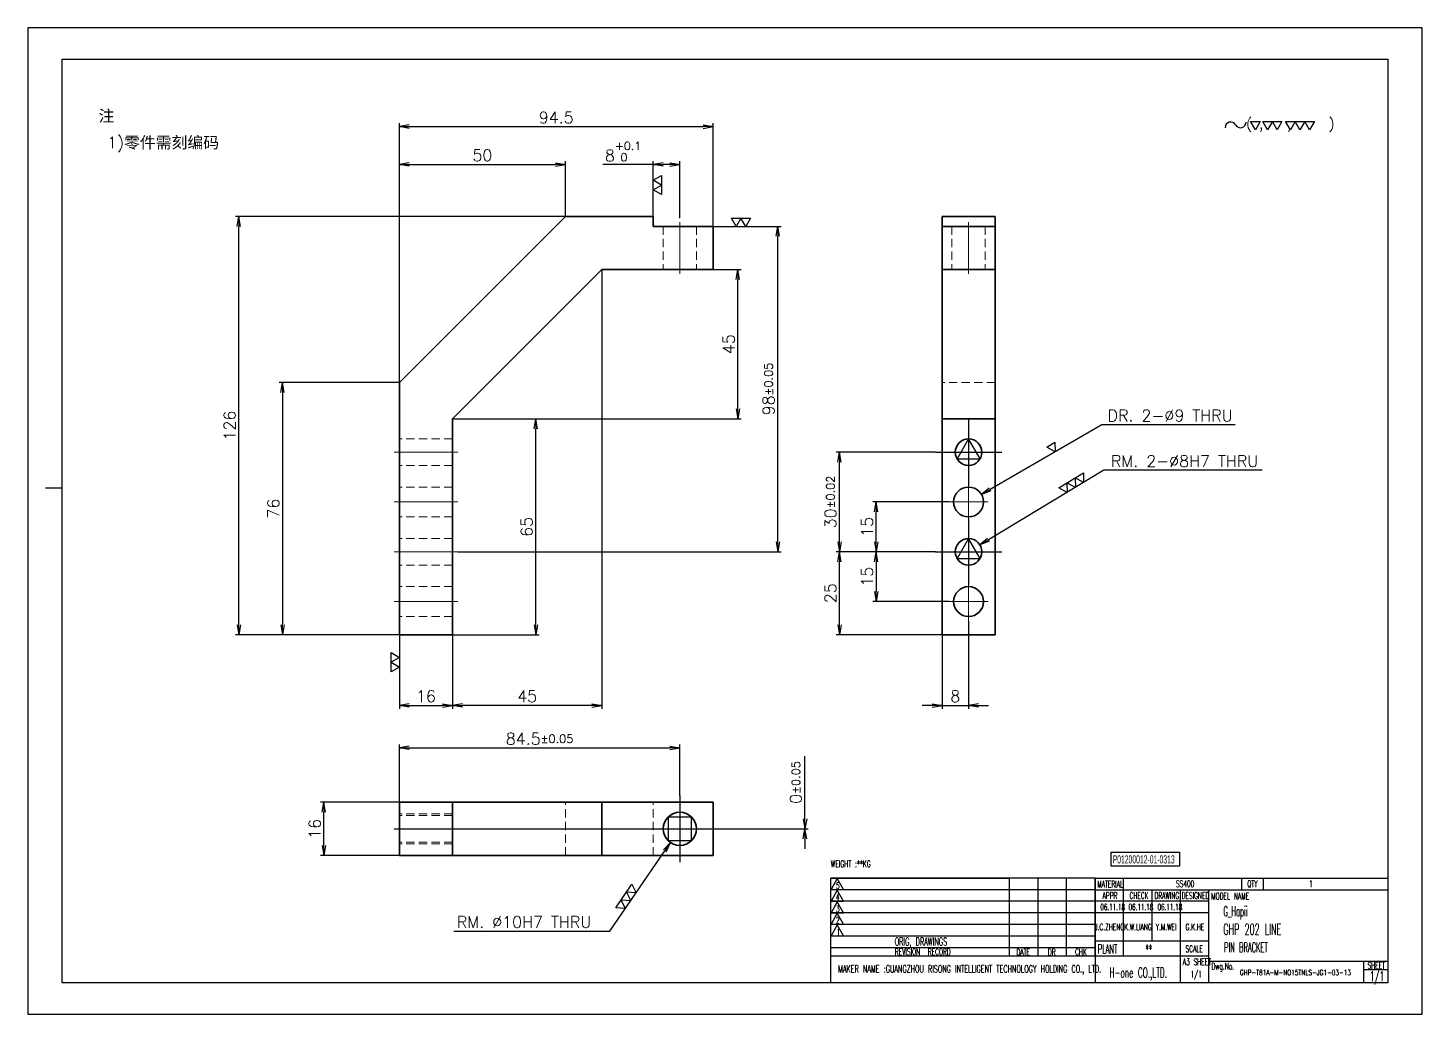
# Model space of a CAD drawing. Header units: millimetres. Extents: x 7914 to 16415, y -883 to 305.
# Drawn here: x 15733.4 to 16153.4, y -882.1 to -585.1 of the extents above; entities that cross this region are included whole.
import ezdxf
from ezdxf.enums import TextEntityAlignment as Align

# ---------------------------------------------------------------- set-up
doc = ezdxf.new("R2010")
doc.units = ezdxf.units.MM
doc.linetypes.add('CENTER-HOKUTO', pattern=[23, 20, -1, 1, -1])
doc.linetypes.add('HIDDEN-HOKUTO', pattern=[3.8, 2.5, -1.3])
doc.layers.add('AM_7', color=2, linetype='CENTER-HOKUTO', lineweight=30)
doc.layers.add('AM_HID', color=1, linetype='HIDDEN-HOKUTO', lineweight=25)
doc.layers.add('title_frame', color=7, linetype='Continuous')
doc.layers.add('word_dim', color=253, linetype='Continuous')
doc.styles.add('MX_NOTE_STANDARD', font='txt.shx', dxfattribs={"bigfont": 'bigfont.shx'})
doc.styles.get("Standard").update_dxf_attribs({"font": 'romans.shx', "bigfont": 'bigfont.shx'})
doc.dimstyles.new('RS1-1', dxfattribs={"dimtxt": 3.5, "dimasz": 3, "dimexe": 1, "dimexo": 0, "dimgap": 1, "dimtad": 3, "dimdsep": 46, "dimtxsty": 'Standard', "dimblk1": 'OPEN', "dimblk2": 'OPEN', "dimsah": 1, "dimcen": 0, "dimclrd": 256, "dimclre": 256, "dimclrt": 3, "dimazin": 2, "dimtfac": 1, "dimtmove": 0, "dimatfit": 3, "dimldrblk": 'OPEN', "dimfxl": 0, "dimtolj": 1, "dimtzin": 0, "dimarcsym": 0})

# ---------------------------------------------------------------- blocks, each defined once
blk = doc.blocks.new('A$C404331B6')
at = {"layer": 'title_frame'}
for p, q in [((0, -31.5), (0, 0)), ((0, 0), (53.9, 0)), ((79.62, 0), (0, 0)), ((53.9, -23.5), (53.9, 0)), ((62.48, -23.5), (62.48, 0)), ((62.48, -23.5), (62.48, 0)), ((71.05, -23.5), (71.05, 0)), ((71.05, -23.5), (71.05, 0)), ((79.62, 0), (79.62, -31.5)), ((79.62, 0), (167.83, 0)), ((88.2, -23.5), (88.2, 0)), ((123.73, 0), (123.73, -3.5)), ((130.3, 0), (130.3, -3.5)), ((53.9, -3.5), (0, -3.5)), ((79.62, -3.5), (0, -3.5)), ((1.98, -0.12), (0.1, -3.45)), ((0.1, -3.45), (3.86, -3.45)), ((1.98, -3.6), (0.1, -6.92)), ((3.86, -3.45), (1.98, -0.12)), ((3.86, -6.92), (1.98, -3.6)), ((79.62, -3.5), (167.83, -3.5)), ((96.78, -18.9), (96.78, -3.5)), ((105.35, -31.5), (105.35, -3.5)), ((113.92, -31.5), (113.92, -3.5)), ((53.9, -7), (0, -7)), ((79.62, -7), (0, -7)), ((0.1, -6.92), (3.86, -6.92)), ((1.98, -7.13), (0.1, -10.45)), ((3.86, -10.45), (1.98, -7.13)), ((113.92, -7), (79.62, -7)), ((53.9, -10.5), (0, -10.5)), ((79.62, -10.5), (0, -10.5)), ((0.1, -10.45), (3.86, -10.45)), ((1.98, -10.54), (0.1, -13.87)), ((3.86, -13.87), (1.98, -10.54)), ((113.92, -10.5), (79.62, -10.5)), ((53.9, -14), (0, -14)), ((79.62, -14), (0, -14)), ((0.1, -13.87), (3.86, -13.87)), ((1.98, -14.07), (0.1, -17.4)), ((3.86, -17.4), (1.98, -14.07)), ((53.9, -17.5), (0, -17.5)), ((79.62, -17.5), (0, -17.5)), ((53.9, -21), (0, -21)), ((79.62, -21), (0, -21)), ((0.1, -17.4), (3.86, -17.4)), ((79.62, -18.9), (113.92, -18.9)), ((79.62, -23.5), (0, -23.5)), ((113.92, -23.5), (79.62, -23.5)), ((113.92, -25), (167.83, -25)), ((160.48, -25), (160.48, -31.5)), ((160.48, -27.5), (167.83, -27.5)), ((167.83, -31.5), (0, -31.5))]:
    blk.add_line(p, q, dxfattribs=at)
at = {"layer": 'title_frame', "color": 3, "style": 'MX_NOTE_STANDARD', "width": 0.5341}
for s, height, p in [('5', 1.92, (1.59, -3.22)), ('MATERIAL', 1.973, (80.3, -2.79)), ('QTY', 1.973, (125.5, -2.7)), ('4', 1.92, (1.59, -6.7)), ('3', 1.92, (1.59, -10.23)), ('APPR', 1.973, (81.89, -6.26)), ('CHECK', 1.973, (89.99, -6.26)), ('DRAWING', 1.973, (97.51, -6.26)), ('DESIGNED', 1.973, (105.7, -6.26)), ('MODEL NAME', 1.973, (114.63, -6.41)), ('2', 1.92, (1.59, -13.64)), ('1', 1.92, (1.78, -17.17)), ('ORIG, DRAWINGS', 2.4112, (19.27, -20.34)), ('PLANT', 2.74, (80.46, -22.73)), ('SCALE', 1.973, (106.88, -22.28)), ('REVISION  RECORD', 1.9728, (19.32, -23.18)), ('DATE', 1.973, (55.94, -23.26)), ('DR', 1.973, (65.43, -23.27)), ('CHK', 1.973, (73.61, -23.23)), ('MAKER NAME :GUANGZHOU RISONG INTELLIGENT TECHNOLOGY HOLDING CO., LTD.', 2.16, (2.22, -28.43)), ('Dwg.No.', 1.973, (114.71, -27.52)), ('SHEET', 1.973, (161.71, -27.29))]:
    blk.add_text(s, height=height, dxfattribs=at).set_placement(p)
blk = doc.blocks.new('shiage0')
at = {"layer": 'word_dim', "color": 3, "linetype": 'Continuous'}
for centre, start, end in [((1.69, 0), 30, 180), ((4.61, 1.69), 210, 0)]:
    blk.add_arc(centre, 1.69, start, end, dxfattribs=at)
blk = doc.blocks.new('10')
at = {"layer": 'title_frame', "color": 3, "linetype": 'Continuous'}
for points in [[(9.63, 2.65), (8.18, 5.15), (11.07, 5.15)], [(13.31, 2.65), (11.86, 5.15), (17.64, 5.15), (16.2, 2.65), (14.75, 5.15)], [(20.17, 2.65), (18.73, 5.15), (27.4, 5.15), (25.95, 2.65), (24.51, 5.15), (23.06, 2.65), (21.62, 5.15)]]:
    blk.add_lwpolyline(points, close=True, dxfattribs=at)
blk.add_blockref('shiage0', (0.52, 3.24), dxfattribs=at)
blk.add_text('( ,   ,     )', height=3, dxfattribs=at).set_placement((6.84, 2.97))
blk = doc.blocks.new('_Open')
at = {"color": 0, "lineweight": -2}
for p, q in [((-1, 0.17), (0, 0)), ((-1, -0.17), (0, 0)), ((0, 0), (-1, 0))]:
    blk.add_line(p, q, dxfattribs=at)
blk = doc.blocks.new('*D245')
at = {"layer": 'DEFPOINTS', "color": 0, "linetype": 'Continuous', "ltscale": 2}
for p in [(15845.34, -691.88), (15810.16, -767.88), (15845.34, -767.88)]:
    blk.add_point(p, dxfattribs=at)
at = {"layer": 'word_dim', "linetype": 'Continuous', "lineweight": -2, "ltscale": 2}
for p, q in [((15845.34, -691.88), (15809.16, -691.88)), ((15810.16, -694.88), (15810.16, -764.88)), ((15845.34, -767.88), (15809.16, -767.88))]:
    blk.add_line(p, q, dxfattribs=at)
at = {"layer": 'word_dim', "linetype": 'Continuous', "lineweight": -2, "ltscale": 2, "xscale": 3, "yscale": 3, "zscale": 3}
for p, rotation in [((15810.16, -691.88), 90), ((15810.16, -767.88), 270)]:
    blk.add_blockref('_Open', p, dxfattribs=dict(at, rotation=rotation))
at = {"layer": 'word_dim', "color": 3, "linetype": 'Continuous', "ltscale": 2, "insert": (15807.41, -729.88), "char_height": 3.5, "attachment_point": 5, "rotation": 90}
blk.add_mtext('\\A1;76', dxfattribs=at)
blk = doc.blocks.new('*D246')
at = {"layer": 'DEFPOINTS', "color": 0, "linetype": 'Continuous', "ltscale": 2}
for p in [(15796.98, -641.88), (15895.34, -641.88), (15853.34, -767.88)]:
    blk.add_point(p, dxfattribs=at)
at = {"layer": 'word_dim', "linetype": 'Continuous', "lineweight": -2, "ltscale": 2}
for p, q in [((15895.34, -641.88), (15795.98, -641.88)), ((15796.98, -764.88), (15796.98, -644.88)), ((15853.34, -767.88), (15795.98, -767.88))]:
    blk.add_line(p, q, dxfattribs=at)
at = {"layer": 'word_dim', "linetype": 'Continuous', "lineweight": -2, "ltscale": 2, "xscale": 3, "yscale": 3, "zscale": 3}
for p, rotation in [((15796.98, -641.88), 90), ((15796.98, -767.88), 270)]:
    blk.add_blockref('_Open', p, dxfattribs=dict(at, rotation=rotation))
at = {"layer": 'word_dim', "color": 3, "linetype": 'Continuous', "ltscale": 2, "insert": (15794.23, -704.88), "char_height": 3.5, "attachment_point": 5, "rotation": 90}
blk.add_mtext('\\A1;126', dxfattribs=at)
blk = doc.blocks.new('*D247')
at = {"layer": 'DEFPOINTS', "color": 0, "linetype": 'Continuous', "ltscale": 2}
for p in [(15845.34, -767.88), (15861.34, -767.88), (15861.34, -789.13)]:
    blk.add_point(p, dxfattribs=at)
at = {"layer": 'word_dim', "linetype": 'Continuous', "lineweight": -2, "ltscale": 2}
for p, q in [((15845.34, -767.88), (15845.34, -790.13)), ((15861.34, -767.88), (15861.34, -790.13)), ((15848.34, -789.13), (15858.34, -789.13))]:
    blk.add_line(p, q, dxfattribs=at)
at = {"layer": 'word_dim', "linetype": 'Continuous', "lineweight": -2, "ltscale": 2, "xscale": 3, "yscale": 3, "zscale": 3, "rotation": 180}
blk.add_blockref('_Open', (15845.34, -789.13), dxfattribs=at)
at = {"layer": 'word_dim', "linetype": 'Continuous', "lineweight": -2, "ltscale": 2, "xscale": 3, "yscale": 3, "zscale": 3}
blk.add_blockref('_Open', (15861.34, -789.13), dxfattribs=at)
at = {"layer": 'word_dim', "color": 3, "linetype": 'Continuous', "ltscale": 2, "insert": (15853.34, -786.38), "char_height": 3.5, "attachment_point": 5}
blk.add_mtext('\\A1;16', dxfattribs=at)
blk = doc.blocks.new('*D248')
at = {"layer": 'DEFPOINTS', "color": 0, "linetype": 'Continuous', "ltscale": 2}
for p in [(15861.34, -702.88), (15886.45, -702.88), (15861.34, -767.88)]:
    blk.add_point(p, dxfattribs=at)
at = {"layer": 'word_dim', "linetype": 'Continuous', "lineweight": -2, "ltscale": 2}
for p, q in [((15861.34, -702.88), (15887.45, -702.88)), ((15886.45, -764.88), (15886.45, -705.88)), ((15861.34, -767.88), (15887.45, -767.88))]:
    blk.add_line(p, q, dxfattribs=at)
at = {"layer": 'word_dim', "linetype": 'Continuous', "lineweight": -2, "ltscale": 2, "xscale": 3, "yscale": 3, "zscale": 3}
for p, rotation in [((15886.45, -702.88), 90), ((15886.45, -767.88), 270)]:
    blk.add_blockref('_Open', p, dxfattribs=dict(at, rotation=rotation))
at = {"layer": 'word_dim', "color": 3, "linetype": 'Continuous', "ltscale": 2, "insert": (15883.7, -735.38), "char_height": 3.5, "attachment_point": 5, "rotation": 90}
blk.add_mtext('\\A1;65', dxfattribs=at)
blk = doc.blocks.new('*D249')
at = {"layer": 'DEFPOINTS', "color": 0, "linetype": 'Continuous', "ltscale": 2}
for p in [(15906.34, -657.88), (15947.33, -657.88), (15861.34, -702.88)]:
    blk.add_point(p, dxfattribs=at)
at = {"layer": 'word_dim', "linetype": 'Continuous', "lineweight": -2, "ltscale": 2}
for p, q in [((15906.34, -657.88), (15948.33, -657.88)), ((15947.33, -699.88), (15947.33, -660.88)), ((15861.34, -702.88), (15948.33, -702.88))]:
    blk.add_line(p, q, dxfattribs=at)
at = {"layer": 'word_dim', "linetype": 'Continuous', "lineweight": -2, "ltscale": 2, "xscale": 3, "yscale": 3, "zscale": 3}
for p, rotation in [((15947.33, -657.88), 90), ((15947.33, -702.88), 270)]:
    blk.add_blockref('_Open', p, dxfattribs=dict(at, rotation=rotation))
at = {"layer": 'word_dim', "color": 3, "linetype": 'Continuous', "ltscale": 2, "insert": (15944.58, -680.38), "char_height": 3.5, "attachment_point": 5, "rotation": 90}
blk.add_mtext('\\A1;45', dxfattribs=at)
blk = doc.blocks.new('*D250')
at = {"layer": 'DEFPOINTS', "color": 0, "linetype": 'Continuous', "ltscale": 2}
for p in [(15895.34, -626.21), (15895.34, -641.88), (15845.34, -698.06)]:
    blk.add_point(p, dxfattribs=at)
at = {"layer": 'word_dim', "linetype": 'Continuous', "lineweight": -2, "ltscale": 2}
for p, q in [((15845.34, -698.06), (15845.34, -625.21)), ((15895.34, -641.88), (15895.34, -625.21)), ((15848.34, -626.21), (15892.34, -626.21))]:
    blk.add_line(p, q, dxfattribs=at)
at = {"layer": 'word_dim', "linetype": 'Continuous', "lineweight": -2, "ltscale": 2, "xscale": 3, "yscale": 3, "zscale": 3, "rotation": 180}
blk.add_blockref('_Open', (15845.34, -626.21), dxfattribs=at)
at = {"layer": 'word_dim', "linetype": 'Continuous', "lineweight": -2, "ltscale": 2, "xscale": 3, "yscale": 3, "zscale": 3}
blk.add_blockref('_Open', (15895.34, -626.21), dxfattribs=at)
at = {"layer": 'word_dim', "color": 3, "linetype": 'Continuous', "ltscale": 2, "insert": (15870.34, -623.46), "char_height": 3.5, "attachment_point": 5}
blk.add_mtext('\\A1;50', dxfattribs=at)
blk = doc.blocks.new('*D251')
at = {"layer": 'DEFPOINTS', "color": 0, "linetype": 'Continuous', "ltscale": 2}
for p in [(15939.84, -614.85), (15939.84, -651.38), (15845.34, -698.06)]:
    blk.add_point(p, dxfattribs=at)
at = {"layer": 'word_dim', "linetype": 'Continuous', "lineweight": -2, "ltscale": 2}
for p, q in [((15845.34, -698.06), (15845.34, -613.85)), ((15848.34, -614.85), (15936.84, -614.85)), ((15939.84, -651.38), (15939.84, -613.85))]:
    blk.add_line(p, q, dxfattribs=at)
at = {"layer": 'word_dim', "linetype": 'Continuous', "lineweight": -2, "ltscale": 2, "xscale": 3, "yscale": 3, "zscale": 3, "rotation": 180}
blk.add_blockref('_Open', (15845.34, -614.85), dxfattribs=at)
at = {"layer": 'word_dim', "linetype": 'Continuous', "lineweight": -2, "ltscale": 2, "xscale": 3, "yscale": 3, "zscale": 3}
blk.add_blockref('_Open', (15939.84, -614.85), dxfattribs=at)
at = {"layer": 'word_dim', "color": 3, "linetype": 'Continuous', "ltscale": 2, "insert": (15892.59, -612.1), "char_height": 3.5, "attachment_point": 5}
blk.add_mtext('\\A1;94.5', dxfattribs=at)
blk = doc.blocks.new('*D252')
at = {"layer": 'DEFPOINTS', "color": 0, "linetype": 'Continuous', "ltscale": 2}
for p in [(15906.34, -657.88), (15861.34, -767.88), (15861.34, -789.13)]:
    blk.add_point(p, dxfattribs=at)
at = {"layer": 'word_dim', "linetype": 'Continuous', "lineweight": -2, "ltscale": 2}
for p, q in [((15906.34, -657.88), (15906.34, -790.13)), ((15861.34, -767.88), (15861.34, -790.13)), ((15903.34, -789.13), (15864.34, -789.13))]:
    blk.add_line(p, q, dxfattribs=at)
at = {"layer": 'word_dim', "linetype": 'Continuous', "lineweight": -2, "ltscale": 2, "xscale": 3, "yscale": 3, "zscale": 3, "rotation": 180}
blk.add_blockref('_Open', (15861.34, -789.13), dxfattribs=at)
at = {"layer": 'word_dim', "linetype": 'Continuous', "lineweight": -2, "ltscale": 2, "xscale": 3, "yscale": 3, "zscale": 3}
blk.add_blockref('_Open', (15906.34, -789.13), dxfattribs=at)
at = {"layer": 'word_dim', "color": 3, "linetype": 'Continuous', "ltscale": 2, "insert": (15883.84, -786.38), "char_height": 3.5, "attachment_point": 5}
blk.add_mtext('\\A1;45', dxfattribs=at)
blk = doc.blocks.new('*D253')
at = {"layer": 'DEFPOINTS', "color": 0, "linetype": 'Continuous', "ltscale": 2}
for p in [(15822.61, -818.32), (15845.34, -818.32), (15845.34, -834.32)]:
    blk.add_point(p, dxfattribs=at)
at = {"layer": 'word_dim', "linetype": 'Continuous', "lineweight": -2, "ltscale": 2}
for p, q in [((15845.34, -818.32), (15821.61, -818.32)), ((15822.61, -831.32), (15822.61, -821.32)), ((15845.34, -834.32), (15821.61, -834.32))]:
    blk.add_line(p, q, dxfattribs=at)
at = {"layer": 'word_dim', "linetype": 'Continuous', "lineweight": -2, "ltscale": 2, "xscale": 3, "yscale": 3, "zscale": 3}
for p, rotation in [((15822.61, -818.32), 90), ((15822.61, -834.32), 270)]:
    blk.add_blockref('_Open', p, dxfattribs=dict(at, rotation=rotation))
at = {"layer": 'word_dim', "color": 3, "linetype": 'Continuous', "ltscale": 2, "insert": (15819.86, -826.32), "char_height": 3.5, "attachment_point": 5, "rotation": 90}
blk.add_mtext('\\A1;16', dxfattribs=at)
blk = doc.blocks.new('MARK_8PIN')
at = {"color": 3, "linetype": 'Continuous'}
blk.add_lwpolyline([(0, 4), (-3.46, -2), (3.46, -2)], close=True, dxfattribs=at)
blk.add_circle((0, 0), 4, dxfattribs=at)
blk = doc.blocks.new('MARK_CENTER')
at = {"color": 2, "linetype": 'CENTER-HOKUTO'}
for p, q in [((0, 10), (0, -10)), ((-10, 0), (10, 0))]:
    blk.add_line(p, q, dxfattribs=at)
blk = doc.blocks.new('*D254')
at = {"layer": 'DEFPOINTS', "color": 0, "linetype": 'Continuous', "ltscale": 2}
for p in [(16016.82, -763.73), (16008.82, -767.88), (16016.82, -789.13)]:
    blk.add_point(p, dxfattribs=at)
at = {"layer": 'word_dim', "linetype": 'Continuous', "lineweight": -2, "ltscale": 2}
for p, q in [((16016.82, -763.73), (16016.82, -790.13)), ((16008.82, -767.88), (16008.82, -790.13)), ((16005.82, -789.13), (16002.82, -789.13)), ((16008.82, -789.13), (16016.82, -789.13)), ((16019.82, -789.13), (16022.82, -789.13))]:
    blk.add_line(p, q, dxfattribs=at)
at = {"layer": 'word_dim', "linetype": 'Continuous', "lineweight": -2, "ltscale": 2, "xscale": 3, "yscale": 3, "zscale": 3}
blk.add_blockref('_Open', (16008.82, -789.13), dxfattribs=at)
at = {"layer": 'word_dim', "linetype": 'Continuous', "lineweight": -2, "ltscale": 2, "xscale": 3, "yscale": 3, "zscale": 3, "rotation": 180}
blk.add_blockref('_Open', (16016.82, -789.13), dxfattribs=at)
at = {"layer": 'word_dim', "color": 3, "linetype": 'Continuous', "ltscale": 2, "insert": (16012.82, -786.38), "char_height": 3.5, "attachment_point": 5}
blk.add_mtext('\\A1;8', dxfattribs=at)
blk = doc.blocks.new('*D255')
at = {"layer": 'DEFPOINTS', "color": 0, "linetype": 'Continuous', "ltscale": 2}
for p in [(15977.96, -742.88), (16006.82, -742.88), (16008.82, -767.88)]:
    blk.add_point(p, dxfattribs=at)
at = {"layer": 'word_dim', "linetype": 'Continuous', "lineweight": -2, "ltscale": 2}
for p, q in [((16006.82, -742.88), (15976.96, -742.88)), ((15977.96, -764.88), (15977.96, -745.88)), ((16008.82, -767.88), (15976.96, -767.88))]:
    blk.add_line(p, q, dxfattribs=at)
at = {"layer": 'word_dim', "linetype": 'Continuous', "lineweight": -2, "ltscale": 2, "xscale": 3, "yscale": 3, "zscale": 3}
for p, rotation in [((15977.96, -742.88), 90), ((15977.96, -767.88), 270)]:
    blk.add_blockref('_Open', p, dxfattribs=dict(at, rotation=rotation))
at = {"layer": 'word_dim', "color": 3, "linetype": 'Continuous', "ltscale": 2, "insert": (15975.21, -755.38), "char_height": 3.5, "attachment_point": 5, "rotation": 90}
blk.add_mtext('\\A1;25', dxfattribs=at)
blk = doc.blocks.new('*D256')
at = {"layer": 'DEFPOINTS', "color": 0, "linetype": 'Continuous', "ltscale": 2}
for p in [(15977.96, -712.88), (16006.82, -712.88), (16006.82, -742.88)]:
    blk.add_point(p, dxfattribs=at)
at = {"layer": 'word_dim', "linetype": 'Continuous', "lineweight": -2, "ltscale": 2}
for p, q in [((16006.82, -712.88), (15976.96, -712.88)), ((15977.96, -739.88), (15977.96, -715.88)), ((16006.82, -742.88), (15976.96, -742.88))]:
    blk.add_line(p, q, dxfattribs=at)
at = {"layer": 'word_dim', "linetype": 'Continuous', "lineweight": -2, "ltscale": 2, "xscale": 3, "yscale": 3, "zscale": 3}
for p, rotation in [((15977.96, -712.88), 90), ((15977.96, -742.88), 270)]:
    blk.add_blockref('_Open', p, dxfattribs=dict(at, rotation=rotation))
at = {"layer": 'word_dim', "color": 3, "linetype": 'Continuous', "ltscale": 2, "insert": (15975.21, -727.88), "char_height": 3.5, "attachment_point": 5, "rotation": 90}
blk.add_mtext('\\A1;30{\\H0.715x;%%p0.02}', dxfattribs=at)
blk = doc.blocks.new('*D257')
at = {"layer": 'DEFPOINTS', "color": 0, "linetype": 'Continuous', "ltscale": 2}
for p in [(15988.99, -727.88), (16010.97, -727.88), (16006.82, -742.88)]:
    blk.add_point(p, dxfattribs=at)
at = {"layer": 'word_dim', "linetype": 'Continuous', "lineweight": -2, "ltscale": 2}
for p, q in [((16010.97, -727.88), (15987.99, -727.88)), ((15988.99, -739.88), (15988.99, -730.88)), ((16006.82, -742.88), (15987.99, -742.88))]:
    blk.add_line(p, q, dxfattribs=at)
at = {"layer": 'word_dim', "linetype": 'Continuous', "lineweight": -2, "ltscale": 2, "xscale": 3, "yscale": 3, "zscale": 3}
for p, rotation in [((15988.99, -727.88), 90), ((15988.99, -742.88), 270)]:
    blk.add_blockref('_Open', p, dxfattribs=dict(at, rotation=rotation))
at = {"layer": 'word_dim', "color": 3, "linetype": 'Continuous', "ltscale": 2, "insert": (15986.24, -735.38), "char_height": 3.5, "attachment_point": 5, "rotation": 90}
blk.add_mtext('\\A1;15', dxfattribs=at)
blk = doc.blocks.new('*D258')
at = {"layer": 'DEFPOINTS', "color": 0, "linetype": 'Continuous', "ltscale": 2}
for p in [(16006.82, -742.88), (15988.99, -757.88), (16010.97, -757.88)]:
    blk.add_point(p, dxfattribs=at)
at = {"layer": 'word_dim', "linetype": 'Continuous', "lineweight": -2, "ltscale": 2}
for p, q in [((16006.82, -742.88), (15987.99, -742.88)), ((15988.99, -745.88), (15988.99, -754.88)), ((16010.97, -757.88), (15987.99, -757.88))]:
    blk.add_line(p, q, dxfattribs=at)
at = {"layer": 'word_dim', "linetype": 'Continuous', "lineweight": -2, "ltscale": 2, "xscale": 3, "yscale": 3, "zscale": 3}
for p, rotation in [((15988.99, -742.88), 90), ((15988.99, -757.88), 270)]:
    blk.add_blockref('_Open', p, dxfattribs=dict(at, rotation=rotation))
at = {"layer": 'word_dim', "color": 3, "linetype": 'Continuous', "ltscale": 2, "insert": (15986.24, -750.38), "char_height": 3.5, "attachment_point": 5, "rotation": 90}
blk.add_mtext('\\A1;15', dxfattribs=at)
blk = doc.blocks.new('*D259')
at = {"layer": 'DEFPOINTS', "color": 0, "linetype": 'Continuous', "ltscale": 2}
for p in [(16020.71, -725.62), (16012.92, -730.14)]:
    blk.add_point(p, dxfattribs=at)
at = {"layer": 'word_dim', "linetype": 'Continuous', "lineweight": -2, "ltscale": 2}
for p, q in [((16056.93, -704.6), (16023.3, -724.12)), ((16097.13, -704.6), (16056.93, -704.6))]:
    blk.add_line(p, q, dxfattribs=at)
at = {"layer": 'word_dim', "linetype": 'Continuous', "lineweight": -2, "ltscale": 2, "xscale": 3, "yscale": 3, "zscale": 3, "rotation": 210.1347071321927}
blk.add_blockref('_Open', (16020.71, -725.62), dxfattribs=at)
at = {"layer": 'word_dim', "color": 3, "linetype": 'Continuous', "ltscale": 2, "insert": (16077.53, -701.85), "char_height": 3.5, "attachment_point": 5}
blk.add_mtext('\\A1;DR. 2-∅9 THRU', dxfattribs=at)
blk = doc.blocks.new('shiage1')
at = {"layer": 'word_dim', "color": 3, "linetype": 'Continuous'}
for p, q in [((0, 0), (-1.44, 2.5)), ((-1.44, 2.5), (1.44, 2.5)), ((1.44, 2.5), (0, 0))]:
    blk.add_line(p, q, dxfattribs=at)
blk = doc.blocks.new('*D260')
at = {"layer": 'DEFPOINTS', "color": 0, "linetype": 'Continuous', "ltscale": 2}
for p in [(16020.24, -740.82), (16013.39, -744.95)]:
    blk.add_point(p, dxfattribs=at)
at = {"layer": 'word_dim', "linetype": 'Continuous', "lineweight": -2, "ltscale": 2}
for p, q in [((16057.53, -718.34), (16022.81, -739.27)), ((16105.23, -718.34), (16057.53, -718.34))]:
    blk.add_line(p, q, dxfattribs=at)
at = {"layer": 'word_dim', "linetype": 'Continuous', "lineweight": -2, "ltscale": 2, "xscale": 3, "yscale": 3, "zscale": 3, "rotation": 211.0805681925378}
blk.add_blockref('_Open', (16020.24, -740.82), dxfattribs=at)
at = {"layer": 'word_dim', "color": 3, "linetype": 'Continuous', "ltscale": 2, "insert": (16081.88, -715.59), "char_height": 3.5, "attachment_point": 5}
blk.add_mtext('\\A1;RM. 2-∅8H7 THRU', dxfattribs=at)
blk = doc.blocks.new('shiage3')
at = {"layer": 'word_dim', "color": 3, "linetype": 'Continuous'}
for p, q in [((-1.44, 2.5), (7.22, 2.5)), ((0, 0), (-1.44, 2.5)), ((1.44, 2.5), (0, 0)), ((2.89, 0), (1.44, 2.5)), ((4.33, 2.5), (2.89, 0)), ((5.77, 0), (4.33, 2.5)), ((7.22, 2.5), (5.77, 0))]:
    blk.add_line(p, q, dxfattribs=at)
blk = doc.blocks.new('*D261')
at = {"layer": 'DEFPOINTS', "color": 0, "linetype": 'Continuous', "ltscale": 2}
for p in [(15939.84, -644.88), (15959.31, -644.88), (15862.94, -742.88)]:
    blk.add_point(p, dxfattribs=at)
at = {"layer": 'word_dim', "linetype": 'Continuous', "lineweight": -2, "ltscale": 2}
for p, q in [((15939.84, -644.88), (15960.31, -644.88)), ((15959.31, -739.88), (15959.31, -647.88)), ((15862.94, -742.88), (15960.31, -742.88))]:
    blk.add_line(p, q, dxfattribs=at)
at = {"layer": 'word_dim', "linetype": 'Continuous', "lineweight": -2, "ltscale": 2, "xscale": 3, "yscale": 3, "zscale": 3}
for p, rotation in [((15959.31, -644.88), 90), ((15959.31, -742.88), 270)]:
    blk.add_blockref('_Open', p, dxfattribs=dict(at, rotation=rotation))
at = {"layer": 'word_dim', "color": 3, "linetype": 'Continuous', "ltscale": 2, "insert": (15956.56, -693.88), "char_height": 3.5, "attachment_point": 5, "rotation": 90}
blk.add_mtext('\\A1;98{\\H0.715x;%%p0.05}', dxfattribs=at)
blk = doc.blocks.new('*D262')
at = {"layer": 'DEFPOINTS', "color": 0, "linetype": 'Continuous', "ltscale": 2}
for p in [(15921.84, -626.21), (15921.84, -641.88), (15929.84, -642.38)]:
    blk.add_point(p, dxfattribs=at)
at = {"layer": 'word_dim', "linetype": 'Continuous', "lineweight": -2, "ltscale": 2}
for p, q in [((15921.84, -641.88), (15921.84, -625.21)), ((15929.84, -642.38), (15929.84, -625.21)), ((15921.84, -626.21), (15906.66, -626.21)), ((15926.84, -626.21), (15924.84, -626.21))]:
    blk.add_line(p, q, dxfattribs=at)
at = {"layer": 'word_dim', "linetype": 'Continuous', "lineweight": -2, "ltscale": 2, "xscale": 3, "yscale": 3, "zscale": 3, "rotation": 180}
blk.add_blockref('_Open', (15921.84, -626.21), dxfattribs=at)
at = {"layer": 'word_dim', "linetype": 'Continuous', "lineweight": -2, "ltscale": 2, "xscale": 3, "yscale": 3, "zscale": 3}
blk.add_blockref('_Open', (15929.84, -626.21), dxfattribs=at)
at = {"layer": 'word_dim', "color": 3, "linetype": 'Continuous', "ltscale": 2, "insert": (15912.75, -622.35), "char_height": 3.5, "attachment_point": 5}
blk.add_mtext('8{\\H2.450000;\\S+0.1^  0;}', dxfattribs=at)
blk = doc.blocks.new('*D263')
at = {"layer": 'DEFPOINTS', "color": 0, "linetype": 'Continuous', "ltscale": 2}
for p in [(15843.74, -826.32), (15936.34, -826.32), (15967.53, -826.32)]:
    blk.add_point(p, dxfattribs=at)
at = {"layer": 'word_dim', "linetype": 'Continuous', "lineweight": -2, "ltscale": 2}
for p, q in [((15967.53, -823.32), (15967.53, -804.41)), ((15843.74, -826.32), (15968.53, -826.32)), ((15936.34, -826.32), (15968.53, -826.32)), ((15967.53, -829.32), (15967.53, -832.32))]:
    blk.add_line(p, q, dxfattribs=at)
at = {"layer": 'word_dim', "linetype": 'Continuous', "lineweight": -2, "ltscale": 2, "xscale": 3, "yscale": 3, "zscale": 3}
for rotation in [270, 90]:
    blk.add_blockref('_Open', (15967.53, -826.32), dxfattribs=dict(at, rotation=rotation))
at = {"layer": 'word_dim', "color": 3, "linetype": 'Continuous', "ltscale": 2, "insert": (15964.78, -812.36), "char_height": 3.5, "attachment_point": 5, "rotation": 90}
blk.add_mtext('\\A1;0{\\H0.715x;%%p0.05}', dxfattribs=at)
blk = doc.blocks.new('MARK_10PIN')
at = {"color": 3, "linetype": 'Continuous'}
blk.add_lwpolyline([(-3.54, 3.54), (-3.54, -3.54), (3.54, -3.54), (3.54, 3.54)], close=True, dxfattribs=at)
blk.add_circle((0, 0), 5, dxfattribs=at)
blk = doc.blocks.new('*D264')
at = {"layer": 'DEFPOINTS', "color": 0, "linetype": 'Continuous', "ltscale": 2}
for p in [(15929.84, -801.94), (15845.34, -818.32), (15929.84, -816.32)]:
    blk.add_point(p, dxfattribs=at)
at = {"layer": 'word_dim', "linetype": 'Continuous', "lineweight": -2, "ltscale": 2}
for p, q in [((15845.34, -818.32), (15845.34, -800.94)), ((15848.34, -801.94), (15926.84, -801.94)), ((15929.84, -816.32), (15929.84, -800.94))]:
    blk.add_line(p, q, dxfattribs=at)
at = {"layer": 'word_dim', "linetype": 'Continuous', "lineweight": -2, "ltscale": 2, "xscale": 3, "yscale": 3, "zscale": 3, "rotation": 180}
blk.add_blockref('_Open', (15845.34, -801.94), dxfattribs=at)
at = {"layer": 'word_dim', "linetype": 'Continuous', "lineweight": -2, "ltscale": 2, "xscale": 3, "yscale": 3, "zscale": 3}
blk.add_blockref('_Open', (15929.84, -801.94), dxfattribs=at)
at = {"layer": 'word_dim', "color": 3, "linetype": 'Continuous', "ltscale": 2, "insert": (15887.59, -799.19), "char_height": 3.5, "attachment_point": 5}
blk.add_mtext('\\A1;84.5{\\H0.715x;%%p0.05}', dxfattribs=at)
blk = doc.blocks.new('*D265')
at = {"layer": 'DEFPOINTS', "color": 0, "linetype": 'Continuous', "ltscale": 2}
for p in [(15932.66, -822.19), (15927.02, -830.45)]:
    blk.add_point(p, dxfattribs=at)
at = {"layer": 'word_dim', "linetype": 'Continuous', "lineweight": -2, "ltscale": 2}
for p, q in [((15908.76, -857.14), (15925.32, -832.92)), ((15861.73, -857.14), (15908.76, -857.14))]:
    blk.add_line(p, q, dxfattribs=at)
at = {"layer": 'word_dim', "linetype": 'Continuous', "lineweight": -2, "ltscale": 2, "xscale": 3, "yscale": 3, "zscale": 3, "rotation": 55.62764624296226}
blk.add_blockref('_Open', (15927.02, -830.45), dxfattribs=at)
at = {"layer": 'word_dim', "color": 3, "linetype": 'Continuous', "ltscale": 2, "insert": (15882.91, -854.39), "char_height": 3.5, "attachment_point": 5}
blk.add_mtext('\\A1;RM. ∅10H7 THRU', dxfattribs=at)

msp = doc.modelspace()

# ---------------------------------------------------------------- linework, layer by layer
at = {"color": 7, "lineweight": 35}
for p, q in [((15895.34, -641.882), (15845.34, -691.882)), ((15921.84, -641.882), (15895.34, -641.882)), ((15906.34, -657.882), (15861.34, -702.882)), ((15906.34, -657.882), (15939.84, -657.882)), ((16008.816, -657.882), (16008.816, -702.882)), ((16024.816, -657.882), (16024.816, -702.882)), ((15845.34, -691.882), (15845.34, -767.882)), ((15861.34, -767.882), (15861.34, -702.882)), ((16008.816, -767.882), (16008.816, -702.882)), ((16024.816, -767.882), (16024.816, -702.882)), ((15906.34, -818.322), (15861.34, -818.322)), ((15906.34, -818.322), (15939.84, -818.322)), ((15906.34, -834.322), (15861.34, -834.322)), ((15906.34, -834.322), (15939.84, -834.322))]:
    msp.add_line(p, q, dxfattribs=at)
at = {"color": 7, "lineweight": 35, "ltscale": 0.075}
for p, q in [((15921.84, -641.882), (15921.84, -644.882)), ((16008.816, -641.882), (16008.816, -644.882)), ((16024.816, -641.882), (16024.816, -644.882))]:
    msp.add_line(p, q, dxfattribs=at)
at = {"color": 7, "lineweight": 35, "ltscale": 0.4}
for p, q in [((16024.816, -641.882), (16008.816, -641.882)), ((16024.816, -644.882), (16008.816, -644.882)), ((16008.816, -657.882), (16024.816, -657.882)), ((16008.816, -702.882), (16024.816, -702.882)), ((15845.34, -767.882), (15861.34, -767.882)), ((16008.816, -767.882), (16024.816, -767.882)), ((15845.34, -818.322), (15861.34, -818.322)), ((15845.34, -818.322), (15845.34, -834.322)), ((15861.34, -818.322), (15861.34, -834.322)), ((15906.34, -818.322), (15906.34, -834.322)), ((15939.84, -818.322), (15939.84, -834.322)), ((15845.34, -834.322), (15861.34, -834.322))]:
    msp.add_line(p, q, dxfattribs=at)
at = {"color": 7, "lineweight": 35, "ltscale": 0.45}
msp.add_line((15939.84, -644.882), (15921.84, -644.882), dxfattribs=at)
at = {"color": 7, "lineweight": 35, "ltscale": 0.325}
for p, q in [((15939.84, -657.882), (15939.84, -644.882)), ((16008.816, -657.882), (16008.816, -644.882)), ((16024.816, -657.882), (16024.816, -644.882))]:
    msp.add_line(p, q, dxfattribs=at)
at = {"color": 7, "lineweight": 35}
for centre, radius in [((16016.816, -712.882), 4), ((16016.816, -727.882), 4.5), ((16016.816, -742.882), 4), ((16016.816, -757.882), 4.5), ((15929.84, -826.322), 5)]:
    msp.add_circle(centre, radius, dxfattribs=at)
at = {"layer": 'AM_7', "color": 2, "lineweight": 13}
for p, q in [((15929.84, -643.582), (15929.84, -659.182)), ((16016.816, -643.582), (16016.816, -659.182)), ((16016.816, -707.682), (16016.816, -718.082)), ((15862.94, -712.882), (15843.739, -712.882)), ((16022.016, -712.882), (16011.615, -712.882)), ((16016.816, -722.032), (16016.816, -733.732)), ((15862.94, -727.882), (15843.739, -727.882)), ((16022.666, -727.882), (16010.965, -727.882)), ((16016.816, -737.682), (16016.816, -748.082)), ((15862.94, -742.882), (15843.739, -742.882)), ((16022.016, -742.882), (16011.615, -742.882)), ((16016.816, -752.032), (16016.816, -763.732)), ((15862.94, -757.882), (15843.739, -757.882)), ((16022.666, -757.882), (16010.965, -757.882)), ((15929.84, -819.822), (15929.84, -832.822)), ((15862.94, -826.322), (15843.739, -826.322)), ((15936.34, -826.322), (15923.34, -826.322))]:
    msp.add_line(p, q, dxfattribs=at)
at = {"layer": 'AM_HID', "color": 1, "lineweight": 13}
for p, q in [((15924.84, -644.882), (15924.84, -657.882)), ((15934.84, -644.882), (15934.84, -657.882)), ((16011.816, -644.882), (16011.816, -657.882)), ((16021.816, -644.882), (16021.816, -657.882)), ((16024.816, -691.882), (16008.816, -691.882)), ((15861.34, -708.882), (15845.34, -708.882)), ((15861.34, -716.882), (15845.34, -716.882)), ((15861.34, -723.382), (15845.34, -723.382)), ((15861.34, -732.382), (15845.34, -732.382)), ((15861.34, -738.882), (15845.34, -738.882)), ((15861.34, -746.882), (15845.34, -746.882)), ((15861.34, -753.382), (15845.34, -753.382)), ((15861.34, -762.382), (15845.34, -762.382)), ((15895.34, -834.322), (15895.34, -818.322)), ((15921.84, -834.322), (15921.84, -818.322)), ((15861.34, -821.822), (15845.34, -821.822)), ((15861.34, -821.822), (15845.34, -821.822)), ((15861.34, -822.322), (15845.34, -822.322)), ((15861.34, -822.322), (15845.34, -822.322)), ((15861.34, -830.322), (15845.34, -830.322)), ((15861.34, -830.322), (15845.34, -830.322)), ((15861.34, -830.822), (15845.34, -830.822)), ((15861.34, -830.822), (15845.34, -830.822))]:
    msp.add_line(p, q, dxfattribs=at)
at = {"layer": 'title_frame'}
for p, q in [((15738.761, -723.61), (15743.761, -723.61)), ((16059.807, -833.336), (16080.335, -833.336)), ((16059.807, -837.537), (16059.807, -833.336)), ((16080.335, -833.336), (16080.335, -837.537)), ((16080.335, -837.537), (16059.807, -837.537)), ((16054.911, -841.147), (16054.911, -844.647)), ((16054.911, -864.647), (16054.911, -841.147)), ((16054.911, -841.147), (16054.911, -872.647)), ((16143.111, -872.647), (16089.211, -872.647)), ((16143.111, -872.647), (16089.211, -872.647))]:
    msp.add_line(p, q, dxfattribs=at)
at = {"layer": 'title_frame', "color": 4}
msp.add_lwpolyline([(16153.436, -585.11), (15733.436, -585.11), (15733.436, -882.11), (16153.436, -882.11)], close=True, dxfattribs=at)
at = {"layer": 'title_frame'}
msp.add_lwpolyline([(15743.761, -594.572), (16143.111, -594.572), (16143.111, -872.647), (15743.761, -872.647)], close=True, dxfattribs=at)
at = {"layer": 'word_dim', "color": 3, "linetype": 'Continuous', "ltscale": 2}
for points in [[(15921.84, -630.988), (15924.343, -629.543), (15924.343, -635.323), (15921.84, -633.878), (15924.343, -632.433)], [(15946.79, -644.882), (15945.345, -642.379), (15951.125, -642.379), (15949.68, -644.882), (15948.235, -642.379)], [(15845.34, -777.596), (15842.837, -779.041), (15842.837, -773.261), (15845.34, -774.706), (15842.837, -776.151)]]:
    msp.add_lwpolyline(points, close=True, dxfattribs=at)

# ---------------------------------------------------------------- block references
at = {"layer": 'word_dim', "linetype": 'Continuous', "ltscale": 2}
msp.add_blockref('10', (16093.578, -618.416), dxfattribs=at)
at = {"layer": 'word_dim', "color": 3, "linetype": 'CENTER-HOKUTO', "ltscale": 2}
for p in [(16016.816, -712.882), (16016.816, -742.882), (15929.84, -826.322)]:
    msp.add_blockref('MARK_CENTER', p, dxfattribs=at)
at = {"layer": 'word_dim', "color": 3, "linetype": 'Continuous', "ltscale": 2}
for name, p in [('MARK_8PIN', (16016.816, -712.882)), ('MARK_8PIN', (16016.816, -742.882)), ('MARK_10PIN', (15929.84, -826.322))]:
    msp.add_blockref(name, p, dxfattribs=at)
for name, p, rotation in [('shiage1', (16042.853, -712.767), 30.13470713219853), ('shiage3', (16046.516, -724.979), 31.08056819254045), ('shiage3', (15913.401, -850.354), 55.62764624297503)]:
    msp.add_blockref(name, p, dxfattribs=dict(at, rotation=rotation))
at = {"layer": 'word_dim', "ltscale": 2}
msp.add_blockref('A$C404331B6', (15975.286, -841.147), dxfattribs=at)

# ---------------------------------------------------------------- texts
at = {"ltscale": 2, "char_height": 3.5, "attachment_point": 1}
for s, insert, width in [('{\\fSimSun|b0|i0|c134|p2;\\C3;注}', (15754.727, -609.866), 10.36469), ('{\\Fromans,bigfont|c134;\\C3;1)\\fSimSun|b0|i0|c134|p2;零件需刻编码}', (15757.293, -617.874), 96.90613)]:
    msp.add_mtext(s, dxfattribs=dict(at, insert=insert, width=width))
at = {"linetype": 'Continuous', "insert": (16093.588, -851.627), "char_height": 3, "width": 50.9, "attachment_point": 4}
msp.add_mtext('{\\W0.5;\\C3;G_Hapii }', dxfattribs=at)
at = {"color": 3, "linetype": 'Continuous', "insert": (16098.543, -868.785), "char_height": 1.6, "width": 37.13137, "attachment_point": 1}
msp.add_mtext('{\\W0.65;GHP-T81A-M-NO15TNLS-JG1-03-13}', dxfattribs=at)
at = {"layer": 'title_frame', "color": 3, "style": 'MX_NOTE_STANDARD'}
for s, height, width, p in [('WEIGHT :**KG ', 1.96, 0.545, (15975.31, -837.831)), ('SS400', 1.9728, 0.5341, (16079.284, -843.849)), ('1', 1.973, 0.5341, (16119.412, -843.849)), ('06.11.18', 1.9, 0.5341, (16056.498, -850.823)), ('06.11.18', 1.9, 0.5341, (16065.009, -850.823)), ('06.11.18', 1.9, 0.5341, (16073.727, -850.823)), ('GHP 202 LINE', 3.3, 0.5341, (16093.55, -858.196)), ('PIN BRACKET', 2.94, 0.5, (16093.798, -863.46)), ('**', 2.74, 0.5341, (16070.104, -863.878)), ('H-one CO.,LTD.', 3, 0.5341, (16059.267, -871.098)), ('A3 SHEET', 1.9728, 0.5341, (16081.34, -867.324)), ('1/1', 1.9728, 0.5341, (16083.692, -871.078)), ('1/1', 3, 0.5341, (16137.718, -872.171))]:
    msp.add_text(s, height=height, dxfattribs=dict(at, width=width)).set_placement(p)
at = {"layer": 'title_frame', "color": 3, "style": 'MX_NOTE_STANDARD', "width": 0.5341}
for s, p in [('J.C.ZHENG', (16059.243, -857.441)), ('K.W.LIANG', (16067.838, -857.462)), ('Y.M.WEI', (16076.317, -857.459)), ('G.K.HE', (16084.988, -857.462))]:
    msp.add_text(s, height=1.9728, dxfattribs=at).set_placement(p, align=Align.BOTTOM_CENTER)
at = {"layer": 'title_frame', "color": 3, "insert": (16060.221, -834.293), "char_height": 2.45, "width": 4.1107, "attachment_point": 1, "style": 'MX_NOTE_STANDARD'}
msp.add_mtext('{\\f3 of 9 Barcode|b0|i0|c0|p82;\\W0.5;P01200012-01-0313}', dxfattribs=at)

# ---------------------------------------------------------------- dimensions: what is measured, and where the dimension line sits
at = {"layer": 'word_dim', "linetype": 'Continuous', "ltscale": 2}
dim = msp.add_linear_dim(base=(15939.84, -614.85), p1=(15845.34, -698.062), p2=(15939.84, -651.382), dimstyle='RS1-1', dxfattribs=at)
dim.commit()
dim.dimension.update_dxf_attribs({"geometry": '*D251', "text_midpoint": (15892.59, -614.85), "dimtype": 160})
dim = msp.add_linear_dim(base=(15921.84, -626.213), p1=(15929.84, -642.379), p2=(15921.84, -641.882), dimstyle='RS1-1', override={"dimgap": 1, "dimtol": 1, "dimlim": 0, "dimtp": 0.1, "dimtm": 0, "dimtfac": 0.7, "dimtolj": 0, "dimtzin": 8}, dxfattribs=at)
dim.commit()
dim.dimension.update_dxf_attribs({"geometry": '*D262', "text_midpoint": (15912.748, -622.354)})
for base, p1, p2, picture, middle in [((15895.34, -626.213), (15845.34, -698.062), (15895.34, -641.882), '*D250', (15870.34, -623.463)), ((15861.34, -789.132), (15906.34, -657.882), (15861.34, -767.882), '*D252', (15883.84, -786.382)), ((16016.816, -789.132), (16008.816, -767.882), (16016.816, -763.732), '*D254', (16012.816, -786.382)), ((15861.34, -789.132), (15845.34, -767.882), (15861.34, -767.882), '*D247', (15853.34, -786.382))]:
    dim = msp.add_linear_dim(base=base, p1=p1, p2=p2, dimstyle='RS1-1', dxfattribs=at)
    dim.commit()
    dim.dimension.update_dxf_attribs({"geometry": picture, "text_midpoint": middle})
for base, p1, p2, picture, middle in [((15796.976, -641.882), (15853.34, -767.882), (15895.34, -641.882), '*D246', (15794.226, -704.882)), ((15810.156, -767.882), (15845.34, -691.882), (15845.34, -767.882), '*D245', (15807.406, -729.882)), ((15988.985, -727.882), (16006.816, -742.882), (16010.965, -727.882), '*D257', (15986.235, -735.382)), ((15977.958, -742.882), (16008.816, -767.882), (16006.816, -742.882), '*D255', (15975.208, -755.382)), ((15988.985, -757.882), (16006.816, -742.882), (16010.965, -757.882), '*D258', (15986.235, -750.382)), ((15822.609, -818.322), (15845.34, -834.322), (15845.34, -818.322), '*D253', (15819.859, -826.322))]:
    dim = msp.add_linear_dim(base=base, p1=p1, p2=p2, angle=90, dimstyle='RS1-1', dxfattribs=at)
    dim.commit()
    dim.dimension.update_dxf_attribs({"geometry": picture, "text_midpoint": middle})
dim = msp.add_linear_dim(base=(15959.313, -644.882), p1=(15862.94, -742.882), p2=(15939.84, -644.882), angle=90, text='<>{\\H0.715x;%%p0.05}', dimstyle='RS1-1', dxfattribs=at)
dim.commit()
dim.dimension.update_dxf_attribs({"geometry": '*D261', "text_midpoint": (15959.313, -693.882), "dimtype": 160})
for base, p1, p2, picture, middle in [((15947.332, -657.882), (15861.34, -702.882), (15906.34, -657.882), '*D249', (15947.332, -680.382)), ((15886.449, -702.882), (15861.34, -767.882), (15861.34, -702.882), '*D248', (15886.449, -735.382))]:
    dim = msp.add_linear_dim(base=base, p1=p1, p2=p2, angle=90, dimstyle='RS1-1', dxfattribs=at)
    dim.commit()
    dim.dimension.update_dxf_attribs({"geometry": picture, "text_midpoint": middle, "dimtype": 160})
for p1, p2, text, picture, middle in [((16012.924, -730.141), (16020.707, -725.622), 'DR. 2-<> THRU', '*D259', (16077.528, -704.597)), ((16013.39, -744.947), (16020.241, -740.817), 'RM. 2-<>H7 THRU', '*D260', (16081.881, -718.339)), ((15932.663, -822.195), (15927.017, -830.449), 'RM. <>H7 THRU', '*D265', (15882.909, -857.142))]:
    dim = msp.add_diameter_dim_2p(p1=p1, p2=p2, text=text, dimstyle='RS1-1', override={"dimtoh": 1, "dimtofl": 0}, dxfattribs=at)
    dim.commit()
    dim.dimension.update_dxf_attribs({"geometry": picture, "text_midpoint": middle, "dimtype": 163})
for base, p1, p2, text, picture, middle in [((15977.958, -712.882), (16006.816, -742.882), (16006.816, -712.882), '<>{\\H0.715x;%%p0.02}', '*D256', (15975.208, -727.882)), ((15967.526223491, -826.321583059), (15843.739222311, -826.321583059), (15936.339808249, -826.321583059), '<>{\\H0.715x;%%p0.05}', '*D263', (15964.776223491, -812.363666393))]:
    dim = msp.add_linear_dim(base=base, p1=p1, p2=p2, angle=90, text=text, dimstyle='RS1-1', dxfattribs=at)
    dim.commit()
    dim.dimension.update_dxf_attribs({"geometry": picture, "text_midpoint": middle})
dim = msp.add_linear_dim(base=(15929.84, -801.935), p1=(15845.34, -818.322), p2=(15929.84, -816.322), text='<>{\\H0.715x;%%p0.05}', dimstyle='RS1-1', dxfattribs=at)
dim.commit()
dim.dimension.update_dxf_attribs({"geometry": '*D264', "text_midpoint": (15887.59, -799.185)})

doc.saveas('drawing.dxf')
